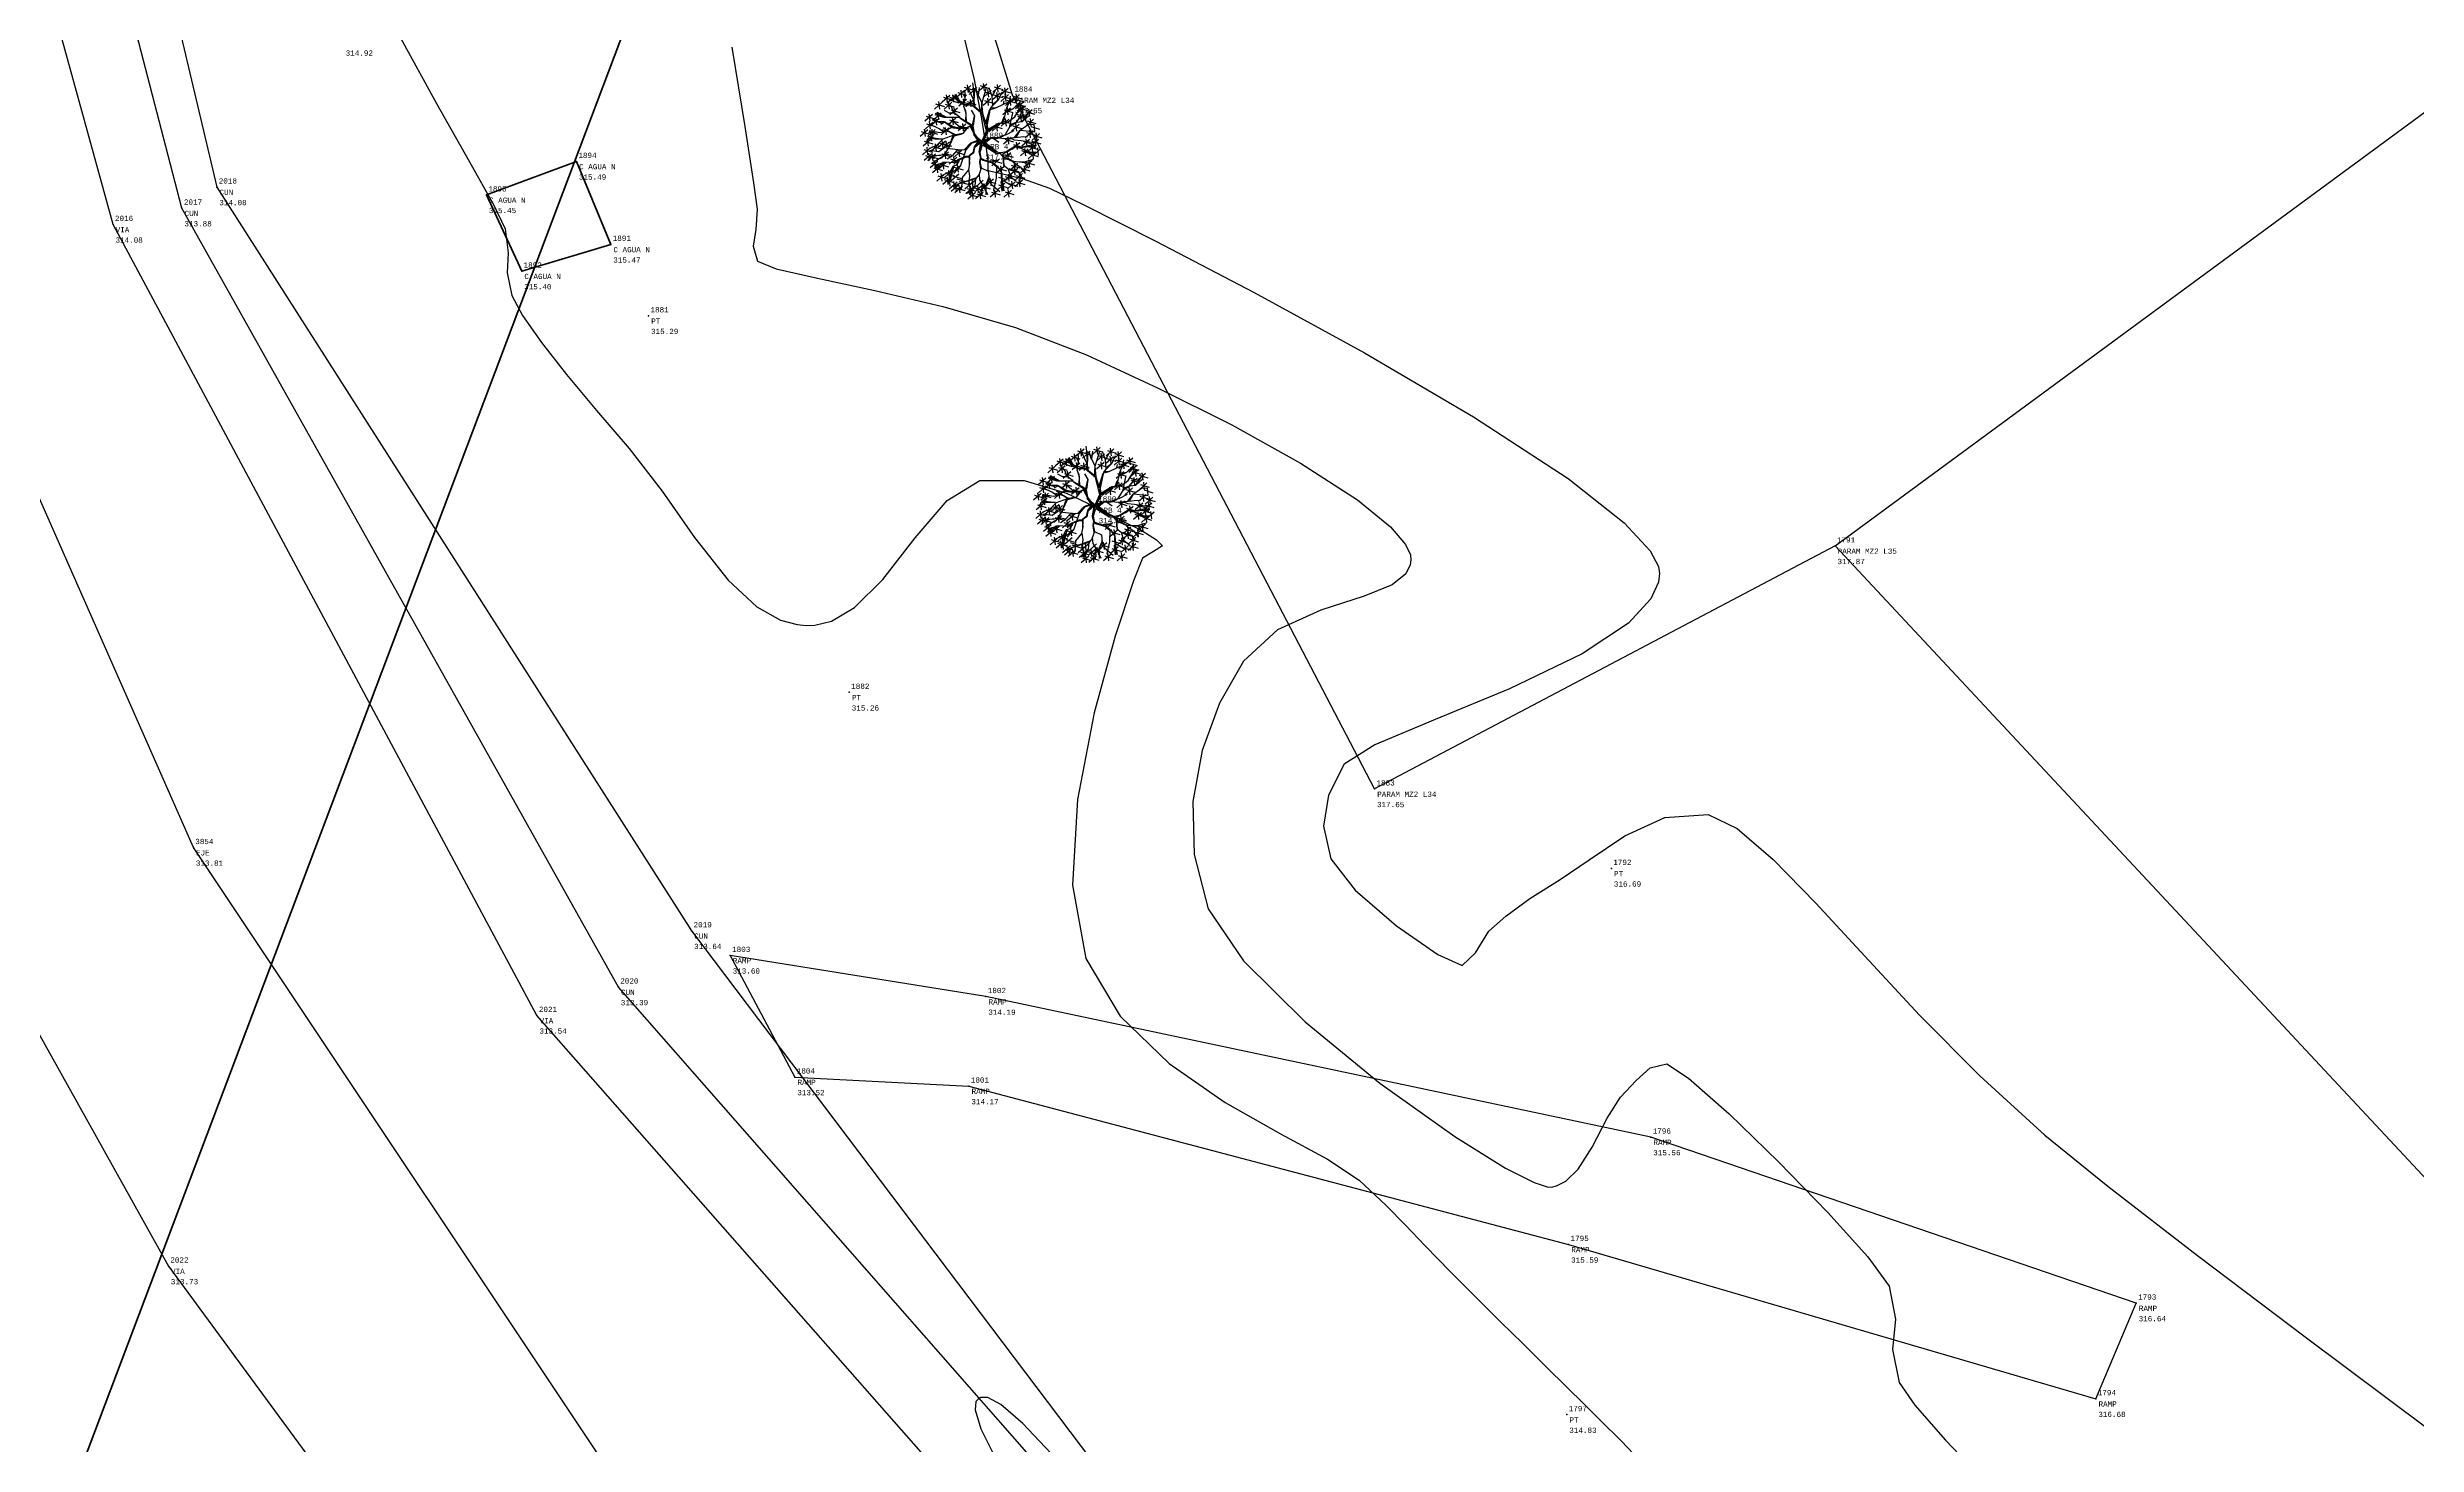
# Model space of a CAD drawing. Header units: metres. Extents: x 5050628 to 5051715, y 2427226 to 2427693.
# Drawn here: x 5051138.74 to 5051161.24, y 2427512.62 to 2427525.9 of the extents above; entities that cross this region are included whole.
import ezdxf
from ezdxf.enums import TextEntityAlignment as Align

# ---------------------------------------------------------------- set-up
doc = ezdxf.new("R2010")
doc.units = ezdxf.units.M
for name, color, linetype in [('1. Eje Vía', 7, 'Continuous'), ('ARBOLES', 3, 'Continuous'), ('C-TOPO-MINR-N', 11, 'Continuous'), ('Cuneta N', 150, 'Continuous'), ('CVL_PUNTO', 2, 'Continuous'), ('CVL_PUNTO_COR', 2, 'Continuous'), ('CVL_PUNTO_NUM', 2, 'Continuous'), ('Paramento', 7, 'Continuous'), ('Rampa', 253, 'Continuous'), ('Vía', 40, 'Continuous')]:
    doc.layers.add(name, color=color, linetype=linetype)
doc.layers.add('C. Agua Negras', color=35, linetype='Continuous', lineweight=40)
doc.layers.add('Red Media Tension', color=6, linetype='Continuous', lineweight=100)
doc.styles.add('MONOTXT4', font='monotxt4.shx')

# ---------------------------------------------------------------- blocks, each defined once
blk = doc.blocks.new('ar-2')
at = {"layer": 'ARBOLES'}
for p, q in [((29.552, 112.413), (29.346, 112.23)), ((29.457, 112.43), (29.48, 112.23)), ((29.603, 112.491), (29.626, 112.29)), ((29.982, 112.455), (29.776, 112.272)), ((29.809, 112.411), (30.043, 112.339)), ((29.887, 112.473), (29.91, 112.272)), ((30.353, 112.423), (30.146, 112.24)), ((30.257, 112.441), (30.28, 112.24)), ((28.786, 111.965), (28.579, 111.782)), ((28.613, 111.92), (28.846, 111.848)), ((28.69, 111.982), (28.714, 111.782)), ((28.994, 112.147), (28.788, 111.964)), ((28.821, 112.102), (29.055, 112.03)), ((29.043, 111.964), (28.837, 111.781)), ((28.87, 111.919), (29.104, 111.847)), ((28.899, 112.164), (28.922, 111.964)), ((28.948, 111.981), (28.971, 111.781)), ((29.159, 112.15), (28.953, 111.966)), ((29.24, 111.943), (28.972, 112.031)), ((28.986, 112.105), (29.22, 112.033)), ((29.198, 111.809), (28.992, 111.626)), ((29.025, 111.764), (29.259, 111.692)), ((29.064, 112.167), (29.087, 111.966)), ((29.103, 111.827), (29.126, 111.626)), ((29.381, 112.272), (29.175, 112.089)), ((29.208, 112.227), (29.442, 112.155)), ((29.442, 112.04), (29.235, 111.857)), ((29.269, 111.995), (29.502, 111.923)), ((29.286, 112.289), (29.309, 112.089)), ((29.401, 112.088), (29.364, 112.162)), ((29.379, 112.368), (29.613, 112.296)), ((29.632, 112.027), (29.426, 111.844)), ((29.459, 111.982), (29.692, 111.91)), ((29.716, 112.36), (29.509, 112.177)), ((29.537, 112.044), (29.56, 111.844)), ((29.543, 112.315), (29.776, 112.243)), ((30.096, 112.061), (29.889, 111.878)), ((30.099, 112.288), (29.893, 112.105)), ((29.923, 112.016), (30.156, 111.944)), ((29.926, 112.243), (30.16, 112.171)), ((30, 112.078), (30.023, 111.878)), ((30.004, 112.305), (30.027, 112.105)), ((30.344, 112.212), (30.137, 112.029)), ((30.171, 112.168), (30.404, 112.095)), ((30.18, 112.379), (30.413, 112.306)), ((30.248, 112.23), (30.271, 112.029)), ((30.555, 112.339), (30.348, 112.155)), ((30.566, 112.171), (30.36, 111.988)), ((30.382, 112.294), (30.615, 112.222)), ((30.393, 112.127), (30.627, 112.054)), ((30.434, 111.919), (30.446, 112)), ((30.449, 111.764), (30.683, 111.692)), ((30.459, 112.356), (30.482, 112.155)), ((30.471, 112.189), (30.494, 111.988)), ((30.694, 112.066), (30.488, 111.883)), ((30.521, 112.021), (30.755, 111.949)), ((30.527, 111.827), (30.55, 111.626)), ((30.599, 112.083), (30.622, 111.883)), ((30.86, 112.173), (30.654, 111.99)), ((30.687, 112.129), (30.921, 112.056)), ((30.743, 112.051), (30.977, 111.979)), ((30.963, 111.971), (30.756, 111.788)), ((30.765, 112.191), (30.788, 111.99)), ((30.79, 111.926), (31.023, 111.854)), ((31.017, 111.865), (30.81, 111.682)), ((30.844, 111.82), (31.077, 111.748)), ((30.857, 111.782), (30.956, 111.857)), ((30.867, 111.988), (30.89, 111.788)), ((30.921, 111.882), (30.945, 111.682)), ((31.2, 111.764), (30.994, 111.581)), ((31.105, 111.782), (31.128, 111.581)), ((28.4, 111.227), (28.194, 111.044)), ((28.227, 111.182), (28.46, 111.11)), ((28.305, 111.244), (28.328, 111.044)), ((28.528, 111.641), (28.322, 111.457)), ((28.536, 111.431), (28.33, 111.248)), ((28.355, 111.596), (28.589, 111.524)), ((28.363, 111.387), (28.597, 111.315)), ((28.603, 111.231), (28.396, 111.048)), ((28.43, 111.186), (28.663, 111.114)), ((28.433, 111.658), (28.456, 111.457)), ((28.441, 111.449), (28.464, 111.248)), ((28.474, 111.126), (28.497, 110.925)), ((28.703, 111.533), (28.497, 111.35)), ((28.507, 111.248), (28.53, 111.048)), ((28.68, 111.44), (28.53, 111.502)), ((28.764, 111.682), (28.558, 111.499)), ((28.608, 111.55), (28.631, 111.35)), ((28.669, 111.7), (28.692, 111.499)), ((28.964, 111.276), (28.758, 111.092)), ((28.869, 111.293), (28.892, 111.092)), ((29.153, 111.542), (28.947, 111.359)), ((28.98, 111.498), (29.214, 111.426)), ((29.058, 111.56), (29.081, 111.359)), ((29.29, 111.272), (29.084, 111.452)), ((29.426, 111.381), (29.22, 111.198)), ((29.253, 111.336), (29.486, 111.264)), ((29.331, 111.398), (29.354, 111.198)), ((30.16, 111.33), (30.393, 111.258)), ((30.237, 111.392), (30.26, 111.192)), ((30.572, 111.509), (30.366, 111.326)), ((30.399, 111.465), (30.632, 111.392)), ((30.477, 111.527), (30.5, 111.326)), ((30.603, 111.328), (30.677, 111.671)), ((30.85, 111.375), (30.644, 111.192)), ((30.677, 111.33), (30.911, 111.258)), ((30.755, 111.392), (30.778, 111.192)), ((30.808, 111.591), (31.042, 111.519)), ((31.222, 111.198), (31.016, 111.015)), ((31.027, 111.72), (31.261, 111.648)), ((31.239, 111.509), (31.033, 111.326)), ((31.049, 111.153), (31.283, 111.081)), ((31.066, 111.465), (31.3, 111.392)), ((31.094, 111.372), (31.231, 111.378)), ((31.127, 111.215), (31.15, 111.015)), ((31.144, 111.527), (31.167, 111.326)), ((31.164, 111.32), (31.398, 111.248)), ((31.394, 111.125), (31.188, 110.942)), ((31.242, 111.382), (31.265, 111.182)), ((31.299, 111.143), (31.322, 110.942)), ((28.468, 110.742), (28.262, 110.559)), ((28.48, 110.97), (28.274, 110.787)), ((28.295, 110.697), (28.529, 110.625)), ((28.307, 110.925), (28.541, 110.853)), ((28.513, 110.584), (28.307, 110.401)), ((28.34, 110.539), (28.574, 110.467)), ((28.569, 111.108), (28.363, 110.925)), ((28.373, 110.759), (28.396, 110.559)), ((28.385, 110.987), (28.408, 110.787)), ((28.608, 110.578), (28.402, 110.395)), ((28.418, 110.601), (28.441, 110.401)), ((28.435, 110.533), (28.669, 110.461)), ((28.699, 110.836), (28.493, 110.653)), ((28.513, 110.595), (28.536, 110.395)), ((28.526, 110.791), (28.759, 110.719)), ((28.604, 110.853), (28.627, 110.653)), ((28.875, 110.925), (28.669, 110.742)), ((28.702, 110.88), (28.936, 110.808)), ((28.953, 110.629), (28.747, 110.446)), ((28.98, 110.902), (28.774, 110.719)), ((28.78, 110.942), (28.803, 110.742)), ((28.78, 110.585), (29.013, 110.513)), ((28.807, 110.857), (29.041, 110.785)), ((28.858, 110.647), (28.881, 110.446)), ((28.885, 110.919), (28.908, 110.719)), ((29.183, 110.491), (28.977, 110.308)), ((29.088, 110.508), (29.111, 110.308)), ((29.32, 110.686), (29.114, 110.503)), ((29.147, 110.641), (29.381, 110.569)), ((29.225, 110.703), (29.248, 110.503)), ((30.627, 110.614), (30.421, 110.43)), ((30.638, 111.025), (30.432, 110.841)), ((30.454, 110.569), (30.687, 110.497)), ((30.465, 110.98), (30.699, 110.908)), ((30.532, 110.631), (30.555, 110.43)), ((30.543, 111.042), (30.566, 110.841)), ((30.868, 110.88), (30.662, 110.697)), ((30.773, 110.897), (30.796, 110.697)), ((31.089, 110.713), (30.883, 110.53)), ((30.916, 110.668), (31.15, 110.596)), ((31.128, 110.97), (30.922, 110.787)), ((30.994, 110.73), (31.017, 110.53)), ((31.033, 110.987), (31.056, 110.787)), ((31.276, 110.82), (31.07, 110.637)), ((31.301, 110.632), (31.094, 110.449)), ((31.103, 110.776), (31.336, 110.704)), ((31.128, 110.587), (31.361, 110.515)), ((31.368, 110.97), (31.162, 110.787)), ((31.181, 110.838), (31.204, 110.637)), ((31.195, 110.925), (31.428, 110.853)), ((31.205, 110.649), (31.228, 110.449)), ((31.221, 111.081), (31.455, 111.009)), ((31.433, 110.725), (31.227, 110.542)), ((31.273, 110.987), (31.296, 110.787)), ((31.338, 110.742), (31.361, 110.542)), ((28.669, 110.386), (28.463, 110.203)), ((28.738, 110.254), (28.532, 110.071)), ((28.565, 110.21), (28.798, 110.138)), ((28.574, 110.403), (28.597, 110.203)), ((28.848, 110.035), (28.641, 109.852)), ((28.643, 110.272), (28.666, 110.071)), ((28.675, 109.99), (28.908, 109.918)), ((28.897, 110.351), (28.69, 110.168)), ((28.724, 110.306), (28.957, 110.234)), ((28.752, 110.053), (28.776, 109.852)), ((28.801, 110.368), (28.825, 110.168)), ((29.013, 109.94), (28.807, 109.757)), ((28.84, 109.895), (29.074, 109.823)), ((29.048, 110.123), (28.842, 109.94)), ((28.875, 110.078), (29.109, 110.006)), ((28.918, 109.957), (28.941, 109.757)), ((28.953, 110.14), (28.976, 109.94)), ((28.974, 109.92), (28.997, 109.72)), ((29.01, 110.446), (29.243, 110.374)), ((29.237, 110.04), (29.031, 109.856)), ((29.064, 109.995), (29.297, 109.923)), ((29.113, 110.228), (29.346, 110.156)), ((29.181, 109.913), (29.414, 109.841)), ((29.581, 109.897), (29.605, 109.696)), ((29.887, 109.874), (29.681, 109.691)), ((30.165, 109.907), (29.959, 109.724)), ((29.992, 109.862), (30.226, 109.79)), ((30.328, 110.446), (30.122, 110.263)), ((30.155, 110.402), (30.389, 110.329)), ((30.449, 110.246), (30.243, 110.063)), ((30.276, 110.201), (30.51, 110.129)), ((30.294, 109.956), (30.527, 109.884)), ((30.354, 110.263), (30.377, 110.063)), ((30.65, 110.024), (30.444, 109.841)), ((30.477, 109.979), (30.71, 109.907)), ((30.555, 110.041), (30.578, 109.841)), ((30.811, 110.324), (30.605, 110.14)), ((30.811, 110.191), (30.605, 110.008)), ((30.638, 110.279), (30.872, 110.207)), ((30.716, 110.341), (30.739, 110.14)), ((30.716, 110.208), (30.739, 110.008)), ((30.94, 109.879), (30.733, 109.696)), ((30.944, 110.051), (30.738, 109.868)), ((30.771, 110.006), (31.004, 109.934)), ((30.844, 109.897), (30.867, 109.696)), ((30.849, 110.068), (30.872, 109.868)), ((31.078, 110.24), (30.872, 110.057)), ((30.883, 110.226), (31.007, 110.065)), ((30.905, 110.195), (31.138, 110.123)), ((30.983, 110.257), (31.006, 110.057)), ((31.2, 110.407), (30.994, 110.224)), ((31.105, 110.425), (31.128, 110.224)), ((29.186, 109.821), (28.979, 109.638)), ((29.235, 109.753), (29.028, 109.57)), ((29.09, 109.838), (29.113, 109.638)), ((29.331, 109.718), (29.124, 109.535)), ((29.139, 109.77), (29.162, 109.57)), ((29.158, 109.673), (29.391, 109.601)), ((29.23, 109.845), (29.463, 109.773)), ((29.235, 109.735), (29.259, 109.535)), ((29.603, 109.817), (29.397, 109.634)), ((29.459, 109.65), (29.692, 109.578)), ((29.684, 109.547), (29.478, 109.364)), ((29.508, 109.835), (29.531, 109.634)), ((29.511, 109.502), (29.745, 109.43)), ((29.514, 109.523), (29.632, 109.679)), ((29.537, 109.712), (29.56, 109.512)), ((29.589, 109.564), (29.612, 109.364)), ((29.654, 109.673), (29.887, 109.601)), ((29.887, 109.556), (29.681, 109.373)), ((29.904, 109.773), (29.698, 109.59)), ((29.714, 109.512), (29.948, 109.44)), ((29.731, 109.735), (29.754, 109.535)), ((29.792, 109.574), (29.815, 109.373)), ((30.01, 109.763), (29.803, 109.579)), ((29.869, 109.753), (29.831, 109.61)), ((29.831, 109.61), (29.85, 109.479)), ((29.837, 109.718), (30.07, 109.646)), ((29.914, 109.78), (29.938, 109.579)), ((30.282, 109.601), (30.076, 109.418)), ((30.109, 109.556), (30.343, 109.484)), ((30.167, 109.616), (30.211, 109.523)), ((30.187, 109.618), (30.21, 109.418)), ((30.471, 109.796), (30.265, 109.613)), ((30.298, 109.751), (30.532, 109.679)), ((30.376, 109.813), (30.399, 109.613)), ((30.645, 109.605), (30.439, 109.422)), ((30.472, 109.561), (30.706, 109.489)), ((30.743, 109.829), (30.537, 109.646)), ((30.55, 109.623), (30.573, 109.422)), ((30.57, 109.784), (30.804, 109.712)), ((30.648, 109.846), (30.671, 109.646)), ((30.767, 109.835), (31, 109.763))]:
    blk.add_line(p, q, dxfattribs=at)
at = {"layer": 'ARBOLES', "color": 27}
for p, q in [((29.041, 111.839), (28.91, 111.982)), ((29.102, 111.683), (29.041, 111.839)), ((29.245, 111.956), (29.091, 112.149)), ((29.115, 112.149), (29.24, 111.988)), ((29.24, 111.988), (29.14, 112.174)), ((29.277, 111.969), (29.158, 112.187)), ((29.383, 111.888), (29.245, 111.956)), ((29.383, 111.9), (29.277, 111.969)), ((29.346, 112.057), (29.369, 111.857)), ((29.37, 111.844), (29.414, 112.149)), ((29.42, 111.733), (29.37, 111.844)), ((29.37, 111.844), (29.42, 111.683)), ((29.494, 111.894), (29.383, 111.9)), ((29.588, 111.876), (29.383, 111.888)), ((29.414, 112.149), (29.395, 112.287)), ((29.619, 111.888), (29.494, 111.894)), ((29.638, 112.025), (29.5, 112.311)), ((29.862, 111.657), (29.588, 111.876)), ((29.638, 112.218), (29.619, 112.342)), ((29.619, 111.888), (29.644, 112.043)), ((29.62, 112.377), (29.643, 112.177)), ((29.638, 112.342), (29.65, 112.224)), ((29.644, 112.043), (29.638, 112.218)), ((29.638, 111.906), (29.644, 111.863)), ((29.644, 111.993), (29.662, 112.348)), ((29.669, 111.832), (29.644, 111.993)), ((29.881, 111.664), (29.669, 111.832)), ((29.756, 112.137), (29.688, 112.342)), ((29.762, 112.143), (29.787, 112.361)), ((29.849, 111.956), (29.762, 112.143)), ((29.837, 111.701), (29.855, 111.95)), ((29.874, 111.677), (29.849, 111.956)), ((29.855, 111.956), (29.974, 112.361)), ((29.961, 111.421), (30.067, 111.77)), ((29.998, 111.365), (30.08, 111.794)), ((30.129, 112.131), (30.048, 112.355)), ((30.08, 111.794), (30.142, 111.882)), ((30.086, 111.776), (30.223, 111.82)), ((30.104, 111.813), (30.229, 111.826)), ((30.142, 111.882), (30.129, 112.131)), ((30.136, 112.137), (30.229, 112.305)), ((30.142, 111.919), (30.297, 112.038)), ((30.147, 111.882), (30.297, 112.031)), ((30.223, 111.82), (30.428, 111.913)), ((30.297, 112.031), (30.396, 112.249)), ((30.622, 111.809), (30.416, 111.626)), ((30.428, 111.913), (30.739, 112.056)), ((30.484, 111.714), (30.546, 111.888)), ((30.491, 111.701), (30.701, 111.8)), ((30.502, 111.739), (30.695, 111.794)), ((30.546, 111.888), (30.595, 111.956)), ((30.595, 111.956), (30.621, 112.125)), ((30.701, 111.8), (30.857, 111.963)), ((30.739, 111.577), (30.857, 111.782)), ((30.757, 111.863), (30.87, 111.943)), ((30.757, 111.85), (30.882, 111.919)), ((28.637, 111.16), (28.419, 111.135)), ((28.431, 111.16), (28.556, 111.166)), ((28.723, 111.148), (28.437, 111.198)), ((28.711, 111.253), (28.481, 111.359)), ((28.53, 111.488), (28.763, 111.416)), ((28.591, 111.638), (28.825, 111.565)), ((28.853, 111.558), (28.611, 111.664)), ((28.853, 111.564), (28.636, 111.67)), ((28.897, 111.564), (28.654, 111.695)), ((28.853, 111.44), (28.68, 111.44)), ((28.829, 111.166), (28.711, 111.253)), ((28.823, 111.166), (28.723, 111.148)), ((28.848, 111.434), (28.755, 111.366)), ((28.791, 111.231), (29.025, 111.159)), ((29.116, 111.085), (28.811, 111.284)), ((29.016, 111.278), (28.823, 111.166)), ((28.978, 111.677), (28.853, 111.744)), ((29.245, 111.558), (28.853, 111.558)), ((29.091, 111.303), (28.853, 111.44)), ((29.041, 111.297), (28.854, 111.434)), ((29.091, 111.677), (28.978, 111.677)), ((28.997, 111.173), (29.14, 111.098)), ((29.246, 111.253), (29.016, 111.278)), ((29.234, 111.272), (29.041, 111.297)), ((29.277, 111.259), (29.091, 111.303)), ((29.258, 111.564), (29.102, 111.683)), ((29.339, 111.129), (29.102, 111.085)), ((29.494, 111.409), (29.245, 111.558)), ((29.408, 111.26), (29.265, 111.26)), ((29.563, 111.334), (29.271, 111.534)), ((29.457, 111.285), (29.277, 111.259)), ((29.47, 111.285), (29.339, 111.129)), ((29.433, 111.278), (29.339, 111.129)), ((29.42, 111.683), (29.414, 111.471)), ((29.439, 111.458), (29.42, 111.733)), ((29.544, 111.334), (29.457, 111.285)), ((29.55, 111.309), (29.47, 111.285)), ((29.619, 111.328), (29.494, 111.409)), ((29.55, 111.309), (29.625, 111.135)), ((29.595, 111.266), (29.563, 111.334)), ((29.662, 111.601), (29.576, 111.757)), ((29.6, 111.352), (29.656, 111.595)), ((29.644, 111.11), (29.6, 111.322)), ((29.656, 111.129), (29.619, 111.328)), ((29.625, 111.346), (29.662, 111.601)), ((29.756, 110.992), (29.656, 111.129)), ((29.848, 110.918), (29.98, 111.197)), ((29.848, 110.918), (30.004, 111.179)), ((29.98, 111.197), (29.862, 111.657)), ((29.967, 111.378), (29.881, 111.664)), ((29.918, 110.992), (30.017, 111.16)), ((29.998, 111.352), (29.967, 111.378)), ((30.004, 111.179), (29.974, 111.346)), ((29.98, 111.384), (30.017, 111.534)), ((30.017, 111.179), (29.998, 111.352)), ((30.017, 111.246), (30.297, 111.409)), ((30.03, 111.209), (30.253, 111.359)), ((30.036, 111.179), (30.309, 111.396)), ((30.333, 111.375), (30.126, 111.192)), ((30.297, 111.409), (30.422, 111.421)), ((30.309, 111.396), (30.471, 111.409)), ((30.385, 111.421), (30.459, 111.59)), ((30.422, 111.421), (30.446, 111.502)), ((30.446, 111.502), (30.491, 111.701)), ((30.471, 111.409), (30.565, 111.446)), ((30.472, 111.091), (30.609, 111.322)), ((30.491, 111.091), (30.721, 111.21)), ((30.565, 111.446), (30.739, 111.577)), ((30.609, 111.322), (30.783, 111.434)), ((30.615, 111.366), (30.789, 111.44)), ((30.727, 111.017), (30.876, 111.216)), ((30.981, 111.635), (30.775, 111.452)), ((30.777, 111.036), (30.889, 111.229)), ((30.783, 111.648), (31.017, 111.576)), ((30.783, 111.434), (30.939, 111.453)), ((30.789, 111.434), (30.895, 111.621)), ((30.876, 111.216), (31.094, 111.372)), ((30.886, 111.653), (30.909, 111.452)), ((30.889, 111.216), (31.275, 111.173)), ((30.939, 111.453), (31.088, 111.652)), ((30.939, 111.453), (31.119, 111.614)), ((28.396, 111.064), (28.63, 110.991)), ((28.406, 110.992), (28.767, 110.98)), ((28.786, 110.98), (28.412, 111.011)), ((28.648, 110.817), (28.418, 110.705)), ((28.699, 110.637), (28.456, 110.675)), ((28.568, 110.525), (28.462, 110.5)), ((28.63, 110.525), (28.475, 110.482)), ((28.798, 110.5), (28.531, 110.339)), ((28.755, 110.538), (28.537, 110.532)), ((28.923, 110.563), (28.63, 110.525)), ((28.804, 110.979), (28.648, 110.817)), ((28.848, 110.743), (28.699, 110.637)), ((28.991, 110.793), (28.798, 110.5)), ((29.102, 111.085), (28.804, 110.979)), ((28.985, 110.805), (28.848, 110.743)), ((29.284, 110.681), (28.916, 110.724)), ((29.06, 110.538), (28.923, 110.563)), ((29.066, 110.532), (28.923, 110.438)), ((29.072, 111.067), (28.973, 110.799)), ((29.103, 111.06), (28.985, 110.805)), ((29.178, 110.669), (29.06, 110.538)), ((29.109, 111.067), (29.327, 111.116)), ((29.408, 110.693), (29.178, 110.669)), ((29.414, 110.507), (29.228, 110.432)), ((29.427, 110.494), (29.253, 110.426)), ((29.421, 110.687), (29.271, 110.245)), ((29.545, 110.868), (29.377, 110.693)), ((29.551, 110.861), (29.408, 110.693)), ((29.514, 110.519), (29.414, 110.507)), ((29.501, 110.482), (29.427, 110.494)), ((29.433, 110.693), (29.582, 110.868)), ((29.501, 110.519), (29.52, 110.332)), ((29.613, 110.612), (29.514, 110.525)), ((29.582, 110.575), (29.514, 110.519)), ((29.52, 110.307), (29.526, 110.513)), ((29.738, 110.942), (29.545, 110.868)), ((29.756, 110.917), (29.551, 110.861)), ((29.626, 110.6), (29.582, 110.575)), ((29.644, 110.774), (29.613, 110.612)), ((29.651, 110.743), (29.626, 110.6)), ((29.763, 110.923), (29.638, 111.098)), ((29.749, 110.967), (29.644, 111.11)), ((29.848, 110.918), (29.651, 110.743)), ((29.657, 110.768), (29.781, 110.936)), ((29.812, 110.923), (29.657, 110.768)), ((29.855, 110.917), (29.749, 110.967)), ((29.855, 110.917), (29.756, 110.992)), ((29.812, 110.874), (29.769, 110.625)), ((29.848, 110.918), (29.775, 110.612)), ((29.775, 110.612), (29.812, 110.457)), ((29.856, 110.812), (29.8, 110.618)), ((29.8, 110.618), (29.825, 110.469)), ((29.848, 110.918), (29.887, 110.811)), ((29.893, 110.954), (29.881, 110.917)), ((29.881, 110.917), (29.905, 110.817)), ((29.887, 110.811), (30.223, 110.599)), ((29.905, 110.817), (29.918, 110.917)), ((29.918, 110.936), (30.043, 111.017)), ((29.918, 110.917), (29.918, 110.992)), ((29.924, 110.911), (30.018, 110.986)), ((29.93, 110.898), (30.291, 110.618)), ((29.937, 110.805), (29.93, 110.867)), ((29.93, 110.867), (30.21, 110.655)), ((30.204, 110.631), (29.937, 110.805)), ((29.949, 110.886), (30.092, 111.005)), ((30.21, 110.655), (29.967, 110.811)), ((30.018, 110.986), (30.105, 111.017)), ((30.092, 111.005), (30.155, 111.005)), ((30.105, 111.017), (30.298, 111.017)), ((30.155, 111.005), (30.31, 110.892)), ((30.192, 110.986), (30.323, 111.011)), ((30.291, 110.618), (30.204, 110.631)), ((30.223, 110.599), (30.341, 110.593)), ((30.279, 111.017), (30.472, 111.091)), ((30.298, 111.017), (30.422, 110.992)), ((30.309, 110.618), (30.372, 110.618)), ((30.341, 110.593), (30.422, 110.493)), ((30.348, 111.017), (30.478, 111.091)), ((30.372, 110.618), (30.502, 110.649)), ((30.403, 110.581), (30.446, 110.493)), ((30.409, 110.581), (30.534, 110.643)), ((30.422, 110.992), (30.727, 111.017)), ((30.422, 110.493), (30.701, 110.369)), ((30.446, 110.493), (30.695, 110.388)), ((30.502, 110.649), (30.739, 110.787)), ((30.528, 110.992), (30.659, 110.986)), ((30.534, 110.643), (30.733, 110.768)), ((30.628, 111.005), (30.721, 110.955)), ((30.695, 110.835), (30.928, 110.763)), ((30.721, 110.955), (30.908, 110.942)), ((30.733, 110.768), (30.9, 110.737)), ((30.739, 110.787), (30.882, 110.755)), ((30.746, 111.023), (30.976, 111.048)), ((30.882, 110.755), (31.199, 110.787)), ((30.9, 110.737), (31.156, 110.631)), ((31.138, 110.612), (30.907, 110.724)), ((30.908, 110.942), (31.293, 110.874)), ((31.181, 110.811), (30.919, 110.761)), ((30.955, 110.925), (31.189, 110.853)), ((30.976, 111.048), (31.063, 111.042)), ((31.249, 110.581), (31.138, 110.612)), ((31.261, 110.599), (31.144, 110.625)), ((31.156, 110.631), (31.274, 110.625)), ((31.298, 110.798), (31.181, 110.811)), ((31.199, 110.787), (31.293, 110.755)), ((31.298, 110.78), (31.224, 110.792)), ((28.496, 110.341), (28.729, 110.269)), ((28.86, 110.357), (28.58, 110.27)), ((28.705, 110.282), (28.58, 110.257)), ((28.599, 110.233), (28.705, 110.282)), ((28.612, 110.208), (28.842, 110.345)), ((28.991, 110.096), (28.755, 109.984)), ((29.109, 110.339), (28.86, 110.357)), ((29.035, 110.158), (28.96, 109.791)), ((29.091, 110.245), (28.973, 109.766)), ((29.078, 110.251), (28.991, 110.096)), ((29.184, 110.282), (29.078, 110.251)), ((29.286, 110.273), (29.08, 110.09)), ((29.271, 110.245), (29.103, 110.052)), ((29.228, 110.432), (29.109, 110.339)), ((29.122, 110.332), (29.228, 110.407)), ((29.228, 110.407), (29.165, 110.282)), ((29.253, 110.426), (29.184, 110.282)), ((29.191, 110.29), (29.214, 110.09)), ((29.676, 109.915), (29.215, 109.772)), ((29.246, 109.784), (29.713, 109.952)), ((29.321, 109.952), (29.302, 109.679)), ((29.489, 110.152), (29.321, 109.952)), ((29.677, 109.879), (29.47, 109.696)), ((29.52, 110.332), (29.489, 110.152)), ((29.52, 109.984), (29.489, 109.753)), ((29.495, 110.164), (29.52, 109.984)), ((29.682, 109.915), (29.663, 109.729)), ((29.781, 110.027), (29.682, 109.915)), ((29.831, 110.195), (29.775, 110.04)), ((29.775, 110.04), (29.787, 109.884)), ((29.8, 110.45), (29.787, 110.357)), ((29.787, 110.357), (29.819, 110.183)), ((29.787, 109.884), (29.869, 109.753)), ((29.819, 110.432), (29.794, 110.364)), ((29.794, 110.364), (29.837, 110.208)), ((29.812, 110.457), (29.887, 110.413)), ((29.825, 110.469), (29.912, 110.426)), ((29.837, 110.208), (30.018, 110.12)), ((29.887, 110.413), (30.124, 110.345)), ((29.912, 110.426), (30.092, 110.37)), ((30.024, 109.909), (29.955, 109.76)), ((30.043, 109.915), (29.962, 109.747)), ((30.018, 110.12), (30.043, 109.915)), ((30.03, 109.965), (30.024, 109.909)), ((30.043, 109.915), (30.099, 109.772)), ((30.285, 110.413), (30.055, 110.382)), ((30.07, 109.924), (30.093, 109.724)), ((30.124, 110.37), (30.254, 110.264)), ((30.124, 110.345), (30.248, 110.245)), ((30.13, 110.37), (30.285, 110.413)), ((30.235, 109.934), (30.167, 109.616)), ((30.248, 110.245), (30.235, 109.934)), ((30.26, 110.257), (30.379, 110.071)), ((30.366, 110.046), (30.379, 109.853)), ((30.379, 110.071), (30.397, 109.884)), ((30.391, 109.884), (30.441, 109.592)), ((30.397, 109.884), (30.652, 109.735)), ((30.416, 110.488), (30.428, 110.282)), ((30.428, 110.282), (30.546, 110.189)), ((30.453, 110.282), (30.435, 110.482)), ((30.546, 110.189), (30.615, 109.971)), ((30.565, 110.171), (30.814, 110.102)), ((30.578, 110.189), (30.827, 110.108)), ((30.615, 109.971), (30.771, 109.853)), ((30.638, 110.146), (30.872, 110.074)), ((30.683, 110.364), (30.883, 110.226)), ((30.695, 110.388), (31, 110.35)), ((30.701, 110.369), (31.019, 110.376)), ((30.827, 110.108), (30.914, 109.977)), ((31, 110.35), (31.099, 110.195)), ((31.019, 110.376), (31.231, 110.443)), ((31.027, 110.363), (31.261, 110.29)), ((29.215, 109.772), (29.085, 109.691)), ((29.302, 109.679), (29.259, 109.616)), ((29.632, 109.695), (29.426, 109.512)), ((29.663, 109.729), (29.47, 109.517)), ((29.663, 109.722), (29.539, 109.511)), ((29.875, 109.753), (29.999, 109.492)), ((29.962, 109.747), (29.955, 109.486)), ((30.099, 109.772), (30.335, 109.573)), ((30.397, 109.585), (30.372, 109.841)), ((30.379, 109.853), (30.422, 109.592))]:
    blk.add_line(p, q, dxfattribs=at)

msp = doc.modelspace()

# ---------------------------------------------------------------- linework, layer by layer
at = {"layer": '1. Eje Vía', "elevation": 280.286, "flags": 128}
msp.add_lwpolyline([(5051213.426, 2427437.147), (5051208.207, 2427443.024), (5051202.584, 2427449.608), (5051196.602, 2427455.659), (5051191.108, 2427460.742), (5051186.82, 2427465.441), (5051182.568, 2427470.892), (5051177.332, 2427476.559), (5051172.094, 2427482.04), (5051166.677, 2427487.713), (5051161.158, 2427493.561), (5051155.4, 2427499.489), (5051149.761, 2427505.437), (5051144.563, 2427511.643), (5051140.126, 2427518.295), (5051136.675, 2427526.117), (5051134.939, 2427534.766), (5051134.96, 2427542.765), (5051136.762, 2427550.747)], dxfattribs=at)
at = {"layer": 'C-TOPO-MINR-N', "color": 32, "linetype": 'Continuous', "lineweight": -3}
for points in [[(5051142.077, 2427526.017, 315.966), (5051142.435, 2427525.365, 315.966), (5051142.749, 2427524.81, 315.966), (5051142.979, 2427524.398, 315.966), (5051143.087, 2427524.173, 315.966), (5051143.115, 2427523.946, 315.966), (5051143.105, 2427523.756, 315.966), (5051143.149, 2427523.539, 315.966), (5051143.252, 2427523.349, 315.966), (5051143.431, 2427523.094, 315.966), (5051143.67, 2427522.789, 315.966), (5051143.954, 2427522.448, 315.966), (5051144.266, 2427522.086, 315.966), (5051144.579, 2427521.68, 315.966), (5051144.885, 2427521.24, 315.966), (5051145.204, 2427520.835, 315.966), (5051145.478, 2427520.582, 315.966), (5051145.701, 2427520.457, 315.966), (5051145.861, 2427520.413, 315.966), (5051145.944, 2427520.405, 315.966), (5051146.027, 2427520.407, 315.966), (5051146.185, 2427520.446, 315.966), (5051146.405, 2427520.576, 315.966), (5051146.673, 2427520.843, 315.966), (5051146.982, 2427521.238, 315.966), (5051147.283, 2427521.592, 315.966), (5051147.596, 2427521.783, 315.966), (5051148.014, 2427521.782, 315.966), (5051148.416, 2427521.661, 315.966), (5051148.749, 2427521.504, 315.966), (5051148.96, 2427521.394, 315.966), (5051149.133, 2427521.307, 315.966), (5051149.272, 2427521.22, 315.966), (5051149.328, 2427521.161, 315.966), (5051149.245, 2427521.109, 315.966), (5051149.138, 2427521.046, 315.966), (5051149.054, 2427520.83, 315.966), (5051148.879, 2427520.305, 315.966), (5051148.679, 2427519.576, 315.966), (5051148.522, 2427518.752, 315.966), (5051148.474, 2427517.938, 315.966), (5051148.6, 2427517.242, 315.966), (5051148.928, 2427516.693, 315.966), (5051149.393, 2427516.242, 315.966), (5051149.924, 2427515.874, 315.966), (5051150.449, 2427515.575, 315.966), (5051150.897, 2427515.333, 315.966), (5051151.197, 2427515.134, 315.966), (5051151.449, 2427514.898, 315.966), (5051151.637, 2427514.706, 315.966), (5051151.822, 2427514.51, 315.966), (5051152.064, 2427514.263, 315.966), (5051152.324, 2427514.004, 315.966), (5051152.543, 2427513.786, 315.966), (5051152.75, 2427513.582, 315.966), (5051152.971, 2427513.364, 315.966), (5051153.172, 2427513.164, 315.966), (5051153.329, 2427513.01, 315.966), (5051153.486, 2427512.855, 315.966), (5051153.687, 2427512.656, 315.966), (5051153.915, 2427512.413, 315.966)], [(5051145.24, 2427525.899, 316.966), (5051145.363, 2427525.145, 316.966), (5051145.446, 2427524.61, 316.966), (5051145.481, 2427524.362, 316.966), (5051145.468, 2427524.168, 316.966), (5051145.441, 2427524.009, 316.966), (5051145.484, 2427523.867, 316.966), (5051145.662, 2427523.793, 316.966), (5051146.052, 2427523.704, 316.966), (5051146.598, 2427523.589, 316.966), (5051147.243, 2427523.436, 316.966), (5051147.932, 2427523.236, 316.966), (5051148.608, 2427522.978, 316.966), (5051149.289, 2427522.661, 316.966), (5051149.987, 2427522.31, 316.966), (5051150.639, 2427521.948, 316.966), (5051151.181, 2427521.599, 316.966), (5051151.495, 2427521.344, 316.966), (5051151.638, 2427521.175, 316.966), (5051151.683, 2427521.075, 316.966), (5051151.688, 2427521.03, 316.966), (5051151.682, 2427520.981, 316.966), (5051151.64, 2427520.895, 316.966), (5051151.51, 2427520.792, 316.966), (5051151.245, 2427520.683, 316.966), (5051150.833, 2427520.55, 316.966), (5051150.42, 2427520.365, 316.966), (5051150.097, 2427520.067, 316.966), (5051149.872, 2427519.666, 316.966), (5051149.705, 2427519.216, 316.966), (5051149.618, 2427518.733, 316.966), (5051149.63, 2427518.228, 316.966), (5051149.764, 2427517.714, 316.966), (5051150.099, 2427517.219, 316.966), (5051150.684, 2427516.64, 316.966), (5051151.394, 2427516.057, 316.966), (5051152.104, 2427515.549, 316.966), (5051152.588, 2427515.248, 316.966), (5051152.859, 2427515.112, 316.966), (5051152.981, 2427515.072, 316.966), (5051153.022, 2427515.07, 316.966), (5051153.07, 2427515.08, 316.966), (5051153.16, 2427515.125, 316.966), (5051153.278, 2427515.24, 316.966), (5051153.411, 2427515.449, 316.966), (5051153.551, 2427515.725, 316.966), (5051153.679, 2427515.923, 316.966), (5051153.828, 2427516.082, 316.966), (5051153.96, 2427516.201, 316.966), (5051154.117, 2427516.24, 316.966), (5051154.325, 2427516.103, 316.966), (5051154.709, 2427515.764, 316.966), (5051155.179, 2427515.309, 316.966), (5051155.648, 2427514.827, 316.966), (5051156.028, 2427514.405, 316.966), (5051156.229, 2427514.129, 316.966), (5051156.29, 2427513.814, 316.966), (5051156.262, 2427513.527, 316.966), (5051156.324, 2427513.214, 316.966), (5051156.473, 2427512.998, 316.966), (5051156.764, 2427512.664, 316.966), (5051157.172, 2427512.238, 316.966)], [(5051147.446, 2427525.99, 317.966), (5051147.54, 2427525.594, 317.966), (5051147.61, 2427525.219, 317.966), (5051147.654, 2427524.937, 317.966), (5051147.67, 2427524.821, 317.966), (5051147.67, 2427524.728, 317.966), (5051147.771, 2427524.706, 317.966), (5051147.997, 2427524.651, 317.966), (5051148.257, 2427524.561, 317.966), (5051148.576, 2427524.406, 317.966), (5051149.266, 2427524.058, 317.966), (5051150.199, 2427523.57, 317.966), (5051151.247, 2427522.996, 317.966), (5051152.284, 2427522.388, 317.966), (5051153.181, 2427521.801, 317.966), (5051153.713, 2427521.381, 317.966), (5051153.961, 2427521.114, 317.966), (5051154.039, 2427520.964, 317.966), (5051154.048, 2427520.9, 317.966), (5051154.038, 2427520.818, 317.966), (5051153.968, 2427520.659, 317.966), (5051153.753, 2427520.427, 317.966), (5051153.313, 2427520.135, 317.966), (5051152.624, 2427519.802, 317.966), (5051151.919, 2427519.512, 317.966), (5051151.346, 2427519.272, 317.966), (5051151.055, 2427519.089, 317.966), (5051150.904, 2427518.792, 317.966), (5051150.859, 2427518.499, 317.966), (5051150.928, 2427518.187, 317.966), (5051151.159, 2427517.889, 317.966), (5051151.552, 2427517.552, 317.966), (5051151.945, 2427517.28, 317.966), (5051152.176, 2427517.174, 317.966), (5051152.301, 2427517.296, 317.966), (5051152.428, 2427517.501, 317.966), (5051152.59, 2427517.644, 317.966), (5051152.816, 2427517.812, 317.966), (5051153.105, 2427517.993, 317.966), (5051153.382, 2427518.18, 317.966), (5051153.719, 2427518.407, 317.966), (5051154.101, 2427518.58, 317.966), (5051154.512, 2427518.609, 317.966), (5051154.786, 2427518.476, 317.966), (5051155.129, 2427518.183, 317.966), (5051155.534, 2427517.767, 317.966), (5051155.999, 2427517.262, 317.966), (5051156.519, 2427516.702, 317.966), (5051157.09, 2427516.125, 317.966), (5051157.708, 2427515.563, 317.966), (5051158.307, 2427515.079, 317.966), (5051159.159, 2427514.42, 317.966), (5051160.192, 2427513.637, 317.966), (5051161.335, 2427512.782, 317.966)], [(5051148.321, 2427512.485, 313.966), (5051148.004, 2427512.823, 313.966), (5051147.795, 2427513.005, 313.966), (5051147.67, 2427513.069, 313.966), (5051147.604, 2427513.069, 313.966), (5051147.578, 2427513.055, 313.966), (5051147.558, 2427513.031, 313.966), (5051147.55, 2427512.953, 313.966), (5051147.603, 2427512.773, 313.966), (5051147.766, 2427512.448, 313.966)]]:
    msp.add_polyline3d(points, dxfattribs=at)
at = {"layer": 'C. Agua Negras', "elevation": 315.921, "flags": 128}
msp.add_lwpolyline([(5051142.909, 2427524.496), (5051143.764, 2427524.814), (5051144.09, 2427524.026), (5051143.244, 2427523.772), (5051142.909, 2427524.496)], dxfattribs=at)
at = {"layer": 'Cuneta N'}
for points in [[(5051203.26, 2427452.263, 308.874), (5051197.702, 2427458.965, 309.213), (5051190.464, 2427466.5, 309.824), (5051184.413, 2427473.092, 310.313), (5051178.583, 2427479.48, 310.976), (5051172.774, 2427485.435, 311.481), (5051166.446, 2427491.868, 312.033), (5051159.903, 2427498.556, 312.441), (5051153.703, 2427505.572, 312.955), (5051148.607, 2427511.902, 313.346), (5051144.162, 2427516.97, 313.858), (5051140.018, 2427524.37, 314.343), (5051138.384, 2427530.67, 314.865), (5051137.517, 2427538.569, 315.33), (5051137.838, 2427545.207, 315.805), (5051139.141, 2427550.602, 316.23), (5051141.536, 2427554.476, 316.482), (5051145.971, 2427560.41, 316.844), (5051153.816, 2427567.222, 317.529), (5051160.576, 2427572.246, 317.942)], [(5051161.007, 2427571.81, 318.12), (5051154.163, 2427566.858, 317.716), (5051146.364, 2427560.035, 317.018), (5051141.854, 2427554.167, 316.681), (5051139.568, 2427550.445, 316.63), (5051138.24, 2427544.985, 316.143), (5051137.981, 2427538.57, 315.506), (5051138.889, 2427530.738, 315.18), (5051140.349, 2427524.571, 314.55), (5051144.858, 2427517.504, 314.105), (5051148.871, 2427512.189, 313.634), (5051153.988, 2427505.916, 313.207), (5051160.16, 2427498.913, 312.699), (5051166.821, 2427492.109, 312.266), (5051173.067, 2427485.782, 311.886), (5051178.855, 2427479.788, 311.213), (5051184.85, 2427473.514, 310.526), (5051190.962, 2427467.17, 310.018), (5051198.311, 2427459.043, 309.4), (5051203.838, 2427452.912, 309.09)]]:
    msp.add_polyline3d(points, dxfattribs=at)
at = {"layer": 'CVL_PUNTO', "color": 4}
for p in [(5051147.904, 2427525.445, 318.112), (5051147.904, 2427525.445, 318.112), (5051147.624, 2427525.005, 317.601), (5051147.624, 2427525.005, 317.601), (5051143.764, 2427524.814, 315.961), (5051143.764, 2427524.814, 315.961), (5051140.349, 2427524.571, 314.55), (5051140.349, 2427524.571, 314.55), (5051142.909, 2427524.496, 315.921), (5051142.909, 2427524.496, 315.921), (5051140.018, 2427524.37, 314.343), (5051140.018, 2427524.37, 314.343), (5051139.363, 2427524.215, 314.543), (5051139.363, 2427524.215, 314.543), (5051144.09, 2427524.026, 315.937), (5051144.09, 2427524.026, 315.937), (5051143.244, 2427523.772, 315.868), (5051143.244, 2427523.772, 315.868), (5051144.449, 2427523.347, 315.757), (5051144.449, 2427523.347, 315.757), (5051148.7, 2427521.55, 315.364), (5051148.7, 2427521.55, 315.364), (5051155.716, 2427521.161, 318.337), (5051155.716, 2427521.161, 318.337), (5051146.355, 2427519.77, 315.723), (5051146.355, 2427519.77, 315.723), (5051151.343, 2427518.852, 318.121), (5051151.343, 2427518.852, 318.121), (5051140.126, 2427518.295, 314.274), (5051140.126, 2427518.295, 314.274), (5051153.592, 2427518.097, 317.161), (5051153.592, 2427518.097, 317.161), (5051144.858, 2427517.504, 314.105), (5051144.858, 2427517.504, 314.105), (5051145.224, 2427517.27, 314.069), (5051145.224, 2427517.27, 314.069), (5051144.162, 2427516.97, 313.858), (5051144.162, 2427516.97, 313.858), (5051147.652, 2427516.879, 314.656), (5051147.652, 2427516.879, 314.656), (5051143.389, 2427516.7, 314.007), (5051143.389, 2427516.7, 314.007), (5051145.838, 2427516.115, 313.984), (5051145.838, 2427516.115, 313.984), (5051147.491, 2427516.029, 314.636), (5051147.491, 2427516.029, 314.636), (5051153.966, 2427515.544, 316.025), (5051153.966, 2427515.544, 316.025), (5051153.186, 2427514.524, 316.057), (5051153.186, 2427514.524, 316.057), (5051139.889, 2427514.319, 314.194), (5051139.889, 2427514.319, 314.194), (5051158.576, 2427513.967, 317.108), (5051158.576, 2427513.967, 317.108), (5051158.193, 2427513.058, 317.148), (5051158.193, 2427513.058, 317.148), (5051153.169, 2427512.907, 315.301), (5051153.169, 2427512.907, 315.301)]:
    msp.add_point(p, dxfattribs=at)
at = {"layer": 'Paramento', "elevation": 311.719, "flags": 128}
for points in [[(5051197.191, 2427467.478), (5051189.872, 2427474.626), (5051192.563, 2427477.86), (5051184.079, 2427484.468), (5051176.345, 2427490.778), (5051173.702, 2427492.523), (5051172.835, 2427491.882), (5051167.847, 2427495.967), (5051161.347, 2427503.41), (5051167.183, 2427508.87), (5051155.716, 2427521.161), (5051151.343, 2427518.852), (5051147.904, 2427525.445), (5051144.527, 2427536.421)], [(5051155.716, 2427521.161), (5051162.146, 2427525.893)]]:
    msp.add_lwpolyline(points, dxfattribs=at)
at = {"layer": 'Rampa', "elevation": 314.069, "flags": 128}
msp.add_lwpolyline([(5051158.193, 2427513.058), (5051158.576, 2427513.967), (5051153.966, 2427515.544), (5051147.652, 2427516.879), (5051145.224, 2427517.27), (5051145.838, 2427516.115), (5051147.491, 2427516.029), (5051153.186, 2427514.524), (5051158.193, 2427513.058)], dxfattribs=at)
at = {"layer": 'Red Media Tension', "elevation": 305.118, "flags": 128}
msp.add_lwpolyline([(5051281.361, 2427377.314), (5051223.315, 2427421.66), (5051139.018, 2427512.293), (5051168.721, 2427590.97)], dxfattribs=at)
at = {"layer": 'Vía'}
for points in [[(5051215.079, 2427437.675, 308.332), (5051211.684, 2427441.798, 308.499), (5051208.075, 2427446.346, 308.598), (5051202.698, 2427451.728, 309.002), (5051197.266, 2427458.371, 309.381), (5051189.948, 2427466.125, 309.859), (5051183.941, 2427472.783, 310.45), (5051177.846, 2427478.877, 311.069), (5051172.252, 2427485.021, 311.61), (5051165.995, 2427491.307, 312.249), (5051159.305, 2427498.125, 312.664), (5051153.137, 2427505.038, 313.125), (5051148.059, 2427511.387, 313.578), (5051143.389, 2427516.7, 314.007), (5051139.363, 2427524.215, 314.543), (5051137.577, 2427530.697, 315.001), (5051136.782, 2427538.62, 315.539), (5051137.127, 2427545.381, 315.984)], [(5051120.416, 2427515.124, 311.783), (5051125.415, 2427518.665, 313.43), (5051129.022, 2427519.75, 314.083), (5051134.911, 2427523.242, 314.769), (5051139.889, 2427514.319, 314.194), (5051144.03, 2427508.677, 313.775), (5051149.917, 2427502.406, 313.343), (5051156.116, 2427495.665, 312.944), (5051163.273, 2427488.762, 312.378), (5051168.687, 2427482.522, 311.869), (5051175.271, 2427476.06, 311.212), (5051180.664, 2427469.973, 310.53), (5051186.657, 2427463.38, 309.989), (5051193.783, 2427456.148, 309.492), (5051200.086, 2427449.394, 309.107), (5051205.967, 2427442.033, 308.693), (5051205.967, 2427442.033, 308.693), (5051206.827, 2427437.706, 308.533)]]:
    msp.add_polyline3d(points, dxfattribs=at)

# ---------------------------------------------------------------- block references
at = {"layer": 'ARBOLES', "lineweight": 0, "xscale": 0.3543167345633265, "yscale": 0.3543167345633265, "zscale": 0.3543167345633265}
for p in [(5051137.037, 2427485.705, 317.601), (5051138.113, 2427482.25, 315.364)]:
    msp.add_blockref('ar-2', p, dxfattribs=at)

# ---------------------------------------------------------------- texts
at = {"layer": 'CVL_PUNTO_COR', "color": 4, "style": 'MONOTXT4'}
for s, p in [('314.92', (5051141.572, 2427525.869, 315.385)), ('317.65', (5051147.927, 2427525.322, 318.112)), ('317.13', (5051147.647, 2427524.882, 317.601)), ('315.49', (5051143.787, 2427524.691, 315.961)), ('314.08', (5051140.372, 2427524.448, 314.55)), ('315.45', (5051142.932, 2427524.373, 315.921)), ('314.08', (5051139.386, 2427524.092, 314.543)), ('313.88', (5051140.041, 2427524.247, 314.343)), ('315.47', (5051144.113, 2427523.903, 315.937)), ('315.40', (5051143.267, 2427523.649, 315.868)), ('315.29', (5051144.472, 2427523.224, 315.757)), ('314.90', (5051148.723, 2427521.427, 315.364)), ('317.87', (5051155.739, 2427521.038, 318.337)), ('315.26', (5051146.378, 2427519.647, 315.723)), ('317.65', (5051151.366, 2427518.729, 318.121)), ('313.81', (5051140.149, 2427518.172, 314.274)), ('316.69', (5051153.615, 2427517.974, 317.161)), ('313.64', (5051144.881, 2427517.381, 314.105)), ('313.60', (5051145.247, 2427517.147, 314.069)), ('313.39', (5051144.185, 2427516.847, 313.858)), ('314.19', (5051147.675, 2427516.756, 314.656)), ('313.54', (5051143.412, 2427516.577, 314.007)), ('313.52', (5051145.861, 2427515.992, 313.984)), ('314.17', (5051147.514, 2427515.906, 314.636)), ('315.56', (5051153.989, 2427515.421, 316.025)), ('315.59', (5051153.209, 2427514.401, 316.057)), ('313.73', (5051139.912, 2427514.196, 314.194)), ('316.64', (5051158.599, 2427513.844, 317.108)), ('316.68', (5051158.216, 2427512.935, 317.148)), ('314.83', (5051153.192, 2427512.784, 315.301))]:
    msp.add_text(s, height=0.05, dxfattribs=at).set_placement(p, align=Align.TOP_LEFT)
at = {"layer": 'CVL_PUNTO_NUM', "color": 4, "style": 'MONOTXT4'}
for s, p in [('1884', (5051147.922, 2427525.463, 318.112)), ('1889', (5051147.642, 2427525.023, 317.601)), ('1894', (5051143.782, 2427524.832, 315.961)), ('2018', (5051140.367, 2427524.589, 314.55)), ('1893', (5051142.927, 2427524.514, 315.921)), ('2016', (5051139.381, 2427524.233, 314.543)), ('2017', (5051140.036, 2427524.388, 314.343)), ('1891', (5051144.108, 2427524.044, 315.937)), ('1892', (5051143.262, 2427523.79, 315.868)), ('1881', (5051144.467, 2427523.365, 315.757)), ('1890', (5051148.718, 2427521.568, 315.364)), ('1791', (5051155.734, 2427521.179, 318.337)), ('1882', (5051146.373, 2427519.788, 315.723)), ('1883', (5051151.361, 2427518.87, 318.121)), ('3854', (5051140.144, 2427518.313, 314.274)), ('1792', (5051153.61, 2427518.115, 317.161)), ('2019', (5051144.876, 2427517.522, 314.105)), ('1803', (5051145.242, 2427517.288, 314.069)), ('2020', (5051144.18, 2427516.988, 313.858)), ('1802', (5051147.67, 2427516.897, 314.656)), ('2021', (5051143.407, 2427516.718, 314.007)), ('1804', (5051145.856, 2427516.133, 313.984)), ('1801', (5051147.509, 2427516.047, 314.636)), ('1796', (5051153.984, 2427515.562, 316.025)), ('1795', (5051153.204, 2427514.542, 316.057)), ('2022', (5051139.907, 2427514.337, 314.194)), ('1793', (5051158.594, 2427513.985, 317.108)), ('1794', (5051158.211, 2427513.076, 317.148)), ('1797', (5051153.187, 2427512.925, 315.301))]:
    msp.add_text(s, height=0.05, dxfattribs=at).set_placement(p, align=Align.BOTTOM_LEFT)
for s, p in [('PARAM MZ2 L34', (5051147.929, 2427525.42, 318.112)), ('ARB 4', (5051147.649, 2427524.98, 317.601)), ('C AGUA N', (5051143.789, 2427524.789, 315.961)), ('CUN', (5051140.374, 2427524.546, 314.55)), ('CUN', (5051140.043, 2427524.345, 314.343)), ('C AGUA N', (5051142.934, 2427524.471, 315.921)), ('VIA', (5051139.388, 2427524.19, 314.543)), ('C AGUA N', (5051144.115, 2427524.001, 315.937)), ('C AGUA N', (5051143.269, 2427523.747, 315.868)), ('PT', (5051144.474, 2427523.322, 315.757)), ('ARB 4', (5051148.725, 2427521.525, 315.364)), ('PARAM MZ2 L35', (5051155.741, 2427521.136, 318.337)), ('PT', (5051146.38, 2427519.745, 315.723)), ('PARAM MZ2 L34', (5051151.368, 2427518.827, 318.121)), ('EJE', (5051140.151, 2427518.27, 314.274)), ('PT', (5051153.617, 2427518.072, 317.161)), ('CUN', (5051144.883, 2427517.479, 314.105)), ('RAMP', (5051145.249, 2427517.245, 314.069)), ('CUN', (5051144.187, 2427516.945, 313.858)), ('RAMP', (5051147.677, 2427516.854, 314.656)), ('VIA', (5051143.414, 2427516.675, 314.007)), ('RAMP', (5051145.863, 2427516.09, 313.984)), ('RAMP', (5051147.516, 2427516.004, 314.636)), ('RAMP', (5051153.991, 2427515.519, 316.025)), ('RAMP', (5051153.211, 2427514.499, 316.057)), ('VIA', (5051139.914, 2427514.294, 314.194)), ('RAMP', (5051158.601, 2427513.942, 317.108)), ('RAMP', (5051158.218, 2427513.033, 317.148)), ('PT', (5051153.194, 2427512.882, 315.301))]:
    msp.add_text(s, height=0.05, dxfattribs=at).set_placement(p, align=Align.TOP_LEFT)

doc.saveas('drawing.dxf')
